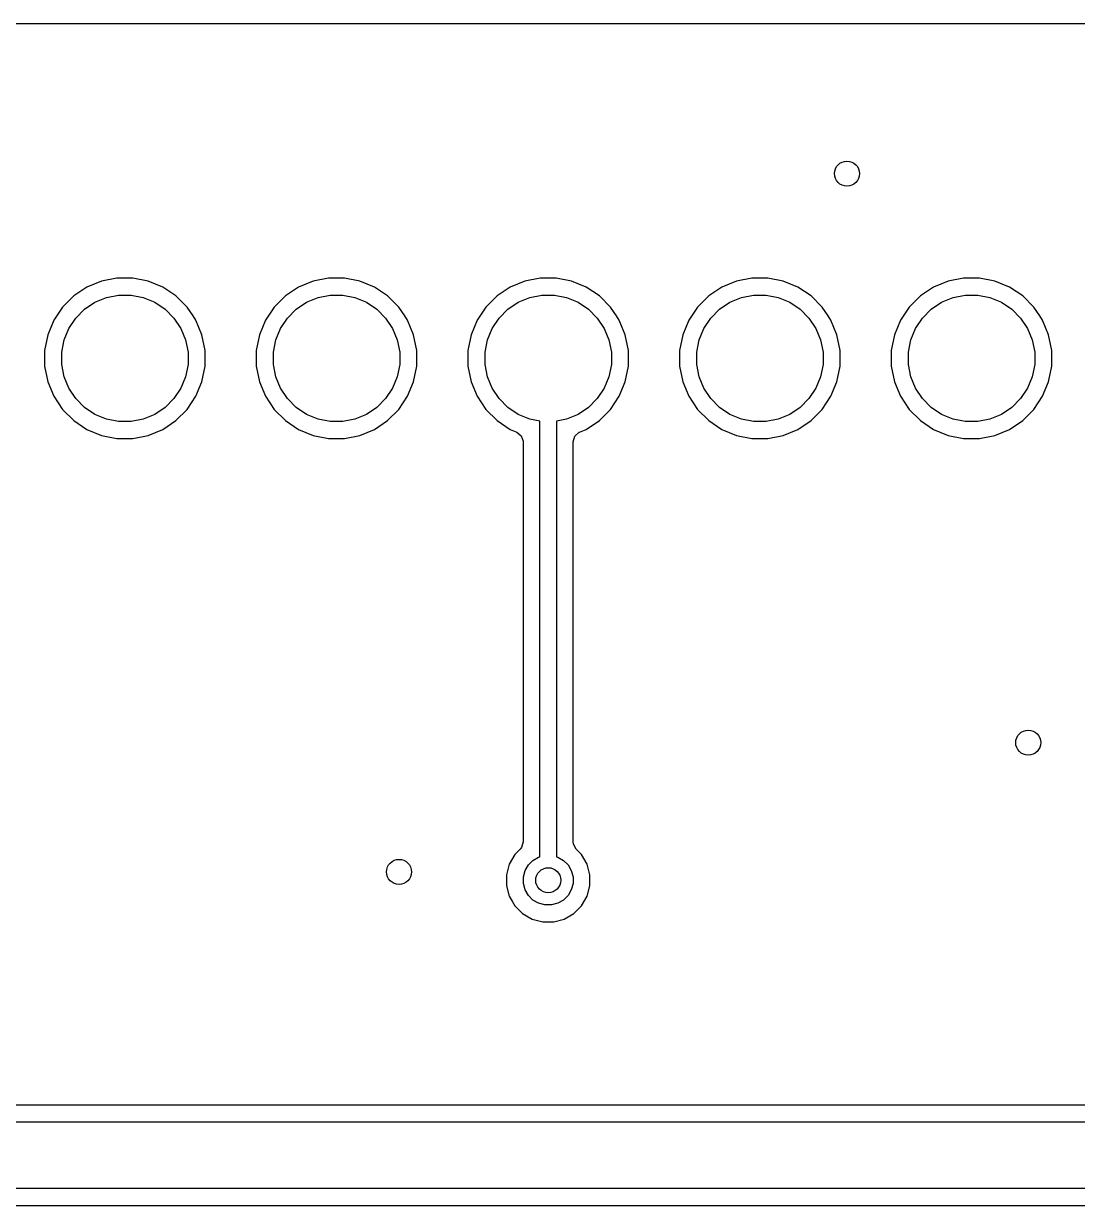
# Model space of a CAD drawing. Header units: inches. Extents: x 2.9 to 6.6, y -4.54 to -2.01.
# Drawn here: x 5.226 to 5.724, y -2.567 to -2.009 of the extents above; entities that cross this region are included whole.
import ezdxf

# ---------------------------------------------------------------- set-up
doc = ezdxf.new("R2010")
doc.units = ezdxf.units.IN
doc.header["$MEASUREMENT"] = 0
doc.layers.add('BLACK', color=7, linetype='CONTINUOUS')

msp = doc.modelspace()

# ---------------------------------------------------------------- linework, layer by layer
at = {"layer": 'BLACK', "linetype": 'CONTINUOUS'}
for p, q in [((2.91834, -2.00888), (6.59426, -2.00888)), ((5.26296, -2.13049), (5.25607, -2.13335)), ((5.27028, -2.12904), (5.26296, -2.13049)), ((5.26296, -2.13049), (5.26296, -2.13049)), ((5.27775, -2.12904), (5.27028, -2.12904)), ((5.27028, -2.12904), (5.27028, -2.12904)), ((5.28507, -2.13049), (5.27775, -2.12904)), ((5.27775, -2.12904), (5.27775, -2.12904)), ((5.29197, -2.13335), (5.28507, -2.13049)), ((5.28507, -2.13049), (5.28507, -2.13049)), ((5.36296, -2.13049), (5.35607, -2.13335)), ((5.37028, -2.12904), (5.36296, -2.13049)), ((5.36296, -2.13049), (5.36296, -2.13049)), ((5.37775, -2.12904), (5.37028, -2.12904)), ((5.37028, -2.12904), (5.37028, -2.12904)), ((5.38507, -2.13049), (5.37775, -2.12904)), ((5.37775, -2.12904), (5.37775, -2.12904)), ((5.39197, -2.13335), (5.38507, -2.13049)), ((5.38507, -2.13049), (5.38507, -2.13049)), ((5.46296, -2.13049), (5.45607, -2.13335)), ((5.47028, -2.12904), (5.46296, -2.13049)), ((5.46296, -2.13049), (5.46296, -2.13049)), ((5.47775, -2.12904), (5.47028, -2.12904)), ((5.47028, -2.12904), (5.47028, -2.12904)), ((5.48507, -2.13049), (5.47775, -2.12904)), ((5.47775, -2.12904), (5.47775, -2.12904)), ((5.49197, -2.13335), (5.48507, -2.13049)), ((5.48507, -2.13049), (5.48507, -2.13049)), ((5.56296, -2.13049), (5.55607, -2.13335)), ((5.57028, -2.12904), (5.56296, -2.13049)), ((5.56296, -2.13049), (5.56296, -2.13049)), ((5.57775, -2.12904), (5.57028, -2.12904)), ((5.57028, -2.12904), (5.57028, -2.12904)), ((5.58507, -2.13049), (5.57775, -2.12904)), ((5.57775, -2.12904), (5.57775, -2.12904)), ((5.59197, -2.13335), (5.58507, -2.13049)), ((5.58507, -2.13049), (5.58507, -2.13049)), ((5.66296, -2.13049), (5.65607, -2.13335)), ((5.67028, -2.12904), (5.66296, -2.13049)), ((5.66296, -2.13049), (5.66296, -2.13049)), ((5.67775, -2.12904), (5.67028, -2.12904)), ((5.67028, -2.12904), (5.67028, -2.12904)), ((5.68507, -2.13049), (5.67775, -2.12904)), ((5.67775, -2.12904), (5.67775, -2.12904)), ((5.69197, -2.13335), (5.68507, -2.13049)), ((5.68507, -2.13049), (5.68507, -2.13049)), ((5.25607, -2.13335), (5.24986, -2.1375)), ((5.26531, -2.13822), (5.27108, -2.13707)), ((5.27108, -2.13707), (5.27696, -2.13707)), ((5.27696, -2.13707), (5.28272, -2.13822)), ((5.29817, -2.1375), (5.29197, -2.13335)), ((5.35607, -2.13335), (5.34986, -2.1375)), ((5.36531, -2.13822), (5.37108, -2.13707)), ((5.37108, -2.13707), (5.37696, -2.13707)), ((5.37696, -2.13707), (5.38272, -2.13822)), ((5.39817, -2.1375), (5.39197, -2.13335)), ((5.45607, -2.13335), (5.44986, -2.1375)), ((5.46531, -2.13822), (5.47108, -2.13707)), ((5.47108, -2.13707), (5.47696, -2.13707)), ((5.47696, -2.13707), (5.48272, -2.13822)), ((5.49817, -2.1375), (5.49197, -2.13335)), ((5.55607, -2.13335), (5.54986, -2.1375)), ((5.56531, -2.13822), (5.57108, -2.13707)), ((5.57108, -2.13707), (5.57696, -2.13707)), ((5.57696, -2.13707), (5.58272, -2.13822)), ((5.59817, -2.1375), (5.59197, -2.13335)), ((5.65607, -2.13335), (5.64986, -2.1375)), ((5.66531, -2.13822), (5.67108, -2.13707)), ((5.67108, -2.13707), (5.67696, -2.13707)), ((5.67696, -2.13707), (5.68272, -2.13822)), ((5.69817, -2.1375), (5.69197, -2.13335)), ((5.24458, -2.14277), (5.24043, -2.14898)), ((5.24986, -2.1375), (5.24458, -2.14277)), ((5.25498, -2.14374), (5.25987, -2.14047)), ((5.25987, -2.14047), (5.26531, -2.13822)), ((5.28272, -2.13822), (5.28816, -2.14047)), ((5.28816, -2.14047), (5.29305, -2.14374)), ((5.30345, -2.14277), (5.29817, -2.1375)), ((5.30621, -2.1469), (5.30345, -2.14277)), ((5.34458, -2.14277), (5.34043, -2.14898)), ((5.34986, -2.1375), (5.34458, -2.14277)), ((5.35498, -2.14374), (5.35987, -2.14047)), ((5.35987, -2.14047), (5.36531, -2.13822)), ((5.38272, -2.13822), (5.38816, -2.14047)), ((5.38816, -2.14047), (5.39305, -2.14374)), ((5.40345, -2.14277), (5.39817, -2.1375)), ((5.40621, -2.1469), (5.40345, -2.14277)), ((5.44458, -2.14277), (5.44043, -2.14898)), ((5.44986, -2.1375), (5.44458, -2.14277)), ((5.45498, -2.14374), (5.45987, -2.14047)), ((5.45987, -2.14047), (5.46531, -2.13822)), ((5.48272, -2.13822), (5.48816, -2.14047)), ((5.48816, -2.14047), (5.49305, -2.14374)), ((5.50345, -2.14277), (5.49817, -2.1375)), ((5.50621, -2.1469), (5.50345, -2.14277)), ((5.54458, -2.14277), (5.54043, -2.14898)), ((5.54986, -2.1375), (5.54458, -2.14277)), ((5.55498, -2.14374), (5.55987, -2.14047)), ((5.55987, -2.14047), (5.56531, -2.13822)), ((5.58272, -2.13822), (5.58816, -2.14047)), ((5.58816, -2.14047), (5.59305, -2.14374)), ((5.60345, -2.14277), (5.59817, -2.1375)), ((5.60621, -2.1469), (5.60345, -2.14277)), ((5.64458, -2.14277), (5.64043, -2.14898)), ((5.64986, -2.1375), (5.64458, -2.14277)), ((5.65498, -2.14374), (5.65987, -2.14047)), ((5.65987, -2.14047), (5.66531, -2.13822)), ((5.68272, -2.13822), (5.68816, -2.14047)), ((5.68816, -2.14047), (5.69305, -2.14374)), ((5.70345, -2.14277), (5.69817, -2.1375)), ((5.70621, -2.1469), (5.70345, -2.14277)), ((5.24756, -2.15279), (5.25083, -2.1479)), ((5.25083, -2.1479), (5.25498, -2.14374)), ((5.29305, -2.14374), (5.29721, -2.1479)), ((5.29721, -2.1479), (5.30047, -2.15279)), ((5.3076, -2.14898), (5.30621, -2.1469)), ((5.34756, -2.15279), (5.35083, -2.1479)), ((5.35083, -2.1479), (5.35498, -2.14374)), ((5.39305, -2.14374), (5.39721, -2.1479)), ((5.39721, -2.1479), (5.40047, -2.15279)), ((5.4076, -2.14898), (5.40621, -2.1469)), ((5.44756, -2.15279), (5.45083, -2.1479)), ((5.45083, -2.1479), (5.45498, -2.14374)), ((5.49305, -2.14374), (5.49721, -2.1479)), ((5.49721, -2.1479), (5.50047, -2.15279)), ((5.5076, -2.14898), (5.50621, -2.1469)), ((5.54756, -2.15279), (5.55083, -2.1479)), ((5.55083, -2.1479), (5.55498, -2.14374)), ((5.59305, -2.14374), (5.59721, -2.1479)), ((5.59721, -2.1479), (5.60047, -2.15279)), ((5.6076, -2.14898), (5.60621, -2.1469)), ((5.64756, -2.15279), (5.65083, -2.1479)), ((5.65083, -2.1479), (5.65498, -2.14374)), ((5.69305, -2.14374), (5.69721, -2.1479)), ((5.69721, -2.1479), (5.70047, -2.15279)), ((5.7076, -2.14898), (5.70621, -2.1469)), ((5.24043, -2.14898), (5.23758, -2.15588)), ((5.24531, -2.15822), (5.24756, -2.15279)), ((5.30047, -2.15279), (5.30272, -2.15822)), ((5.31045, -2.15588), (5.3076, -2.14898)), ((5.34043, -2.14898), (5.33758, -2.15588)), ((5.34531, -2.15822), (5.34756, -2.15279)), ((5.40047, -2.15279), (5.40272, -2.15822)), ((5.41045, -2.15588), (5.4076, -2.14898)), ((5.44043, -2.14898), (5.43758, -2.15588)), ((5.44531, -2.15822), (5.44756, -2.15279)), ((5.50047, -2.15279), (5.50272, -2.15822)), ((5.51045, -2.15588), (5.5076, -2.14898)), ((5.54043, -2.14898), (5.53758, -2.15588)), ((5.54531, -2.15822), (5.54756, -2.15279)), ((5.60047, -2.15279), (5.60272, -2.15822)), ((5.61045, -2.15588), (5.6076, -2.14898)), ((5.64043, -2.14898), (5.63758, -2.15588)), ((5.64531, -2.15822), (5.64756, -2.15279)), ((5.70047, -2.15279), (5.70272, -2.15822)), ((5.71045, -2.15588), (5.7076, -2.14898)), ((5.23758, -2.15588), (5.23612, -2.1632)), ((5.23758, -2.15588), (5.23758, -2.15588)), ((5.24416, -2.16399), (5.24531, -2.15822)), ((5.30272, -2.15822), (5.30387, -2.16399)), ((5.31191, -2.1632), (5.31045, -2.15588)), ((5.31045, -2.15588), (5.31045, -2.15588)), ((5.33758, -2.15588), (5.33612, -2.1632)), ((5.33758, -2.15588), (5.33758, -2.15588)), ((5.34416, -2.16399), (5.34531, -2.15822)), ((5.40272, -2.15822), (5.40387, -2.16399)), ((5.41191, -2.1632), (5.41045, -2.15588)), ((5.41045, -2.15588), (5.41045, -2.15588)), ((5.43758, -2.15588), (5.43612, -2.1632)), ((5.43758, -2.15588), (5.43758, -2.15588)), ((5.44416, -2.16399), (5.44531, -2.15822)), ((5.50272, -2.15822), (5.50387, -2.16399)), ((5.51191, -2.1632), (5.51045, -2.15588)), ((5.51045, -2.15588), (5.51045, -2.15588)), ((5.53758, -2.15588), (5.53612, -2.1632)), ((5.53758, -2.15588), (5.53758, -2.15588)), ((5.54416, -2.16399), (5.54531, -2.15822)), ((5.60272, -2.15822), (5.60387, -2.16399)), ((5.61191, -2.1632), (5.61045, -2.15588)), ((5.61045, -2.15588), (5.61045, -2.15588)), ((5.63758, -2.15588), (5.63612, -2.1632)), ((5.63758, -2.15588), (5.63758, -2.15588)), ((5.64416, -2.16399), (5.64531, -2.15822)), ((5.70272, -2.15822), (5.70387, -2.16399)), ((5.71191, -2.1632), (5.71045, -2.15588)), ((5.71045, -2.15588), (5.71045, -2.15588)), ((5.23612, -2.1632), (5.23612, -2.17066)), ((5.24416, -2.16987), (5.24416, -2.16399)), ((5.30387, -2.16399), (5.30387, -2.16987)), ((5.31191, -2.17066), (5.31191, -2.1632)), ((5.31191, -2.1632), (5.31191, -2.1632)), ((5.31191, -2.1632), (5.31191, -2.1632)), ((5.33612, -2.1632), (5.33612, -2.17066)), ((5.34416, -2.16987), (5.34416, -2.16399)), ((5.40387, -2.16399), (5.40387, -2.16987)), ((5.41191, -2.17066), (5.41191, -2.1632)), ((5.41191, -2.1632), (5.41191, -2.1632)), ((5.41191, -2.1632), (5.41191, -2.1632)), ((5.43612, -2.1632), (5.43612, -2.17066)), ((5.44416, -2.16987), (5.44416, -2.16399)), ((5.50387, -2.16399), (5.50387, -2.16987)), ((5.51191, -2.17066), (5.51191, -2.1632)), ((5.51191, -2.1632), (5.51191, -2.1632)), ((5.51191, -2.1632), (5.51191, -2.1632)), ((5.53612, -2.1632), (5.53612, -2.17066)), ((5.54416, -2.16987), (5.54416, -2.16399)), ((5.60387, -2.16399), (5.60387, -2.16987)), ((5.61191, -2.17066), (5.61191, -2.1632)), ((5.61191, -2.1632), (5.61191, -2.1632)), ((5.61191, -2.1632), (5.61191, -2.1632)), ((5.63612, -2.1632), (5.63612, -2.17066)), ((5.64416, -2.16987), (5.64416, -2.16399)), ((5.70387, -2.16399), (5.70387, -2.16987)), ((5.71191, -2.17066), (5.71191, -2.1632)), ((5.71191, -2.1632), (5.71191, -2.1632)), ((5.71191, -2.1632), (5.71191, -2.1632)), ((5.23612, -2.17066), (5.23758, -2.17798)), ((5.24531, -2.17564), (5.24416, -2.16987)), ((5.30387, -2.16987), (5.30272, -2.17564)), ((5.31045, -2.17798), (5.31191, -2.17066)), ((5.33612, -2.17066), (5.33758, -2.17798)), ((5.34531, -2.17564), (5.34416, -2.16987)), ((5.40387, -2.16987), (5.40272, -2.17564)), ((5.41045, -2.17798), (5.41191, -2.17066)), ((5.43612, -2.17066), (5.43758, -2.17798)), ((5.44531, -2.17564), (5.44416, -2.16987)), ((5.50387, -2.16987), (5.50272, -2.17564)), ((5.51045, -2.17798), (5.51191, -2.17066)), ((5.53612, -2.17066), (5.53758, -2.17798)), ((5.54531, -2.17564), (5.54416, -2.16987)), ((5.60387, -2.16987), (5.60272, -2.17564)), ((5.61045, -2.17798), (5.61191, -2.17066)), ((5.63612, -2.17066), (5.63758, -2.17798)), ((5.64531, -2.17564), (5.64416, -2.16987)), ((5.70387, -2.16987), (5.70272, -2.17564)), ((5.71045, -2.17798), (5.71191, -2.17066)), ((5.24756, -2.18107), (5.24531, -2.17564)), ((5.30272, -2.17564), (5.30047, -2.18107)), ((5.34756, -2.18107), (5.34531, -2.17564)), ((5.40272, -2.17564), (5.40047, -2.18107)), ((5.44756, -2.18107), (5.44531, -2.17564)), ((5.50272, -2.17564), (5.50047, -2.18107)), ((5.54756, -2.18107), (5.54531, -2.17564)), ((5.60272, -2.17564), (5.60047, -2.18107)), ((5.64756, -2.18107), (5.64531, -2.17564)), ((5.70272, -2.17564), (5.70047, -2.18107)), ((5.23758, -2.17798), (5.23758, -2.17798)), ((5.23758, -2.17798), (5.24043, -2.18488)), ((5.25083, -2.18596), (5.24756, -2.18107)), ((5.30047, -2.18107), (5.29721, -2.18596)), ((5.3076, -2.18488), (5.31045, -2.17798)), ((5.33758, -2.17798), (5.33758, -2.17798)), ((5.33758, -2.17798), (5.34043, -2.18488)), ((5.35083, -2.18596), (5.34756, -2.18107)), ((5.40047, -2.18107), (5.39721, -2.18596)), ((5.4076, -2.18488), (5.41045, -2.17798)), ((5.43758, -2.17798), (5.43758, -2.17798)), ((5.43758, -2.17798), (5.44043, -2.18488)), ((5.45083, -2.18596), (5.44756, -2.18107)), ((5.50047, -2.18107), (5.49721, -2.18596)), ((5.5076, -2.18488), (5.51045, -2.17798)), ((5.53758, -2.17798), (5.53758, -2.17798)), ((5.53758, -2.17798), (5.54043, -2.18488)), ((5.55083, -2.18596), (5.54756, -2.18107)), ((5.60047, -2.18107), (5.59721, -2.18596)), ((5.6076, -2.18488), (5.61045, -2.17798)), ((5.63758, -2.17798), (5.63758, -2.17798)), ((5.63758, -2.17798), (5.64043, -2.18488)), ((5.65083, -2.18596), (5.64756, -2.18107)), ((5.70047, -2.18107), (5.69721, -2.18596)), ((5.7076, -2.18488), (5.71045, -2.17798)), ((5.24043, -2.18488), (5.24458, -2.19108)), ((5.25498, -2.19012), (5.25083, -2.18596)), ((5.29721, -2.18596), (5.29305, -2.19012)), ((5.30345, -2.19108), (5.3076, -2.18488)), ((5.34043, -2.18488), (5.34458, -2.19108)), ((5.35498, -2.19012), (5.35083, -2.18596)), ((5.39721, -2.18596), (5.39305, -2.19012)), ((5.40345, -2.19108), (5.4076, -2.18488)), ((5.44043, -2.18488), (5.44458, -2.19108)), ((5.45498, -2.19012), (5.45083, -2.18596)), ((5.49721, -2.18596), (5.49305, -2.19012)), ((5.50345, -2.19108), (5.5076, -2.18488)), ((5.54043, -2.18488), (5.54458, -2.19108)), ((5.55498, -2.19012), (5.55083, -2.18596)), ((5.59721, -2.18596), (5.59305, -2.19012)), ((5.60345, -2.19108), (5.6076, -2.18488)), ((5.64043, -2.18488), (5.64458, -2.19108)), ((5.65498, -2.19012), (5.65083, -2.18596)), ((5.69721, -2.18596), (5.69305, -2.19012)), ((5.70345, -2.19108), (5.7076, -2.18488)), ((5.24458, -2.19108), (5.24986, -2.19636)), ((5.25987, -2.19339), (5.25498, -2.19012)), ((5.29305, -2.19012), (5.28816, -2.19339)), ((5.29817, -2.19636), (5.30345, -2.19108)), ((5.34458, -2.19108), (5.34986, -2.19636)), ((5.35987, -2.19339), (5.35498, -2.19012)), ((5.39305, -2.19012), (5.38816, -2.19339)), ((5.39817, -2.19636), (5.40345, -2.19108)), ((5.44458, -2.19108), (5.44986, -2.19636)), ((5.45987, -2.19339), (5.45498, -2.19012)), ((5.49305, -2.19012), (5.48816, -2.19339)), ((5.49817, -2.19636), (5.50345, -2.19108)), ((5.54458, -2.19108), (5.54986, -2.19636)), ((5.55987, -2.19339), (5.55498, -2.19012)), ((5.59305, -2.19012), (5.58816, -2.19339)), ((5.59817, -2.19636), (5.60345, -2.19108)), ((5.64458, -2.19108), (5.64986, -2.19636)), ((5.65987, -2.19339), (5.65498, -2.19012)), ((5.69305, -2.19012), (5.68816, -2.19339)), ((5.69817, -2.19636), (5.70345, -2.19108)), ((5.24986, -2.19636), (5.25399, -2.19912)), ((5.26531, -2.19564), (5.25987, -2.19339)), ((5.27108, -2.19678), (5.26531, -2.19564)), ((5.27696, -2.19678), (5.27108, -2.19678)), ((5.28272, -2.19564), (5.27696, -2.19678)), ((5.28816, -2.19339), (5.28272, -2.19564)), ((5.29197, -2.20051), (5.29817, -2.19636)), ((5.34986, -2.19636), (5.35399, -2.19912)), ((5.36531, -2.19564), (5.35987, -2.19339)), ((5.37108, -2.19678), (5.36531, -2.19564)), ((5.37696, -2.19678), (5.37108, -2.19678)), ((5.38272, -2.19564), (5.37696, -2.19678)), ((5.38816, -2.19339), (5.38272, -2.19564)), ((5.39197, -2.20051), (5.39817, -2.19636)), ((5.44986, -2.19636), (5.44986, -2.19636)), ((5.44986, -2.19636), (5.45607, -2.20051)), ((5.46531, -2.19564), (5.45987, -2.19339)), ((5.47008, -2.19659), (5.46531, -2.19564)), ((5.47008, -2.40232), (5.47008, -2.19659)), ((5.48272, -2.19564), (5.47795, -2.19659)), ((5.47795, -2.19659), (5.47795, -2.40232)), ((5.48816, -2.19339), (5.48272, -2.19564)), ((5.49197, -2.20051), (5.49817, -2.19636)), ((5.54986, -2.19636), (5.55399, -2.19912)), ((5.56531, -2.19564), (5.55987, -2.19339)), ((5.57108, -2.19678), (5.56531, -2.19564)), ((5.57696, -2.19678), (5.57108, -2.19678)), ((5.58272, -2.19564), (5.57696, -2.19678)), ((5.58816, -2.19339), (5.58272, -2.19564)), ((5.59197, -2.20051), (5.59817, -2.19636)), ((5.64986, -2.19636), (5.65399, -2.19912)), ((5.66531, -2.19564), (5.65987, -2.19339)), ((5.67108, -2.19678), (5.66531, -2.19564)), ((5.67696, -2.19678), (5.67108, -2.19678)), ((5.68272, -2.19564), (5.67696, -2.19678)), ((5.68816, -2.19339), (5.68272, -2.19564)), ((5.69197, -2.20051), (5.69817, -2.19636)), ((5.25399, -2.19912), (5.25607, -2.20051)), ((5.25607, -2.20051), (5.26296, -2.20337)), ((5.26296, -2.20337), (5.27028, -2.20482)), ((5.27775, -2.20482), (5.28507, -2.20337)), ((5.28507, -2.20337), (5.29197, -2.20051)), ((5.35399, -2.19912), (5.35607, -2.20051)), ((5.35607, -2.20051), (5.36296, -2.20337)), ((5.36296, -2.20337), (5.37028, -2.20482)), ((5.37775, -2.20482), (5.38507, -2.20337)), ((5.38507, -2.20337), (5.39197, -2.20051)), ((5.45607, -2.20051), (5.45607, -2.20051)), ((5.45607, -2.20051), (5.45917, -2.2018)), ((5.45917, -2.2018), (5.46131, -2.20352)), ((5.46131, -2.20352), (5.46218, -2.20613)), ((5.48585, -2.20631), (5.48662, -2.20367)), ((5.48662, -2.20367), (5.4887, -2.20187)), ((5.4887, -2.20187), (5.48886, -2.2018)), ((5.48886, -2.2018), (5.49196, -2.20051)), ((5.49196, -2.20051), (5.49196, -2.20051)), ((5.49196, -2.20051), (5.49197, -2.20051)), ((5.55399, -2.19912), (5.55607, -2.20051)), ((5.55607, -2.20051), (5.56296, -2.20337)), ((5.56296, -2.20337), (5.57028, -2.20482)), ((5.57775, -2.20482), (5.58507, -2.20337)), ((5.58507, -2.20337), (5.59197, -2.20051)), ((5.65399, -2.19912), (5.65607, -2.20051)), ((5.65607, -2.20051), (5.66296, -2.20337)), ((5.66296, -2.20337), (5.67028, -2.20482)), ((5.67775, -2.20482), (5.68507, -2.20337)), ((5.68507, -2.20337), (5.69197, -2.20051)), ((5.27028, -2.20482), (5.27028, -2.20482)), ((5.27028, -2.20482), (5.27028, -2.20482)), ((5.27028, -2.20482), (5.27775, -2.20482)), ((5.27775, -2.20482), (5.27775, -2.20482)), ((5.37028, -2.20482), (5.37028, -2.20482)), ((5.37028, -2.20482), (5.37028, -2.20482)), ((5.37028, -2.20482), (5.37775, -2.20482)), ((5.37775, -2.20482), (5.37775, -2.20482)), ((5.46218, -2.20613), (5.46219, -2.20631)), ((5.46219, -2.20631), (5.46219, -2.39533)), ((5.48585, -2.39533), (5.48585, -2.20631)), ((5.57028, -2.20482), (5.57028, -2.20482)), ((5.57028, -2.20482), (5.57028, -2.20482)), ((5.57028, -2.20482), (5.57775, -2.20482)), ((5.57775, -2.20482), (5.57775, -2.20482)), ((5.67028, -2.20482), (5.67028, -2.20482)), ((5.67028, -2.20482), (5.67028, -2.20482)), ((5.67028, -2.20482), (5.67775, -2.20482)), ((5.67775, -2.20482), (5.67775, -2.20482)), ((5.46076, -2.39878), (5.45825, -2.40129)), ((5.46141, -2.39797), (5.46076, -2.39878)), ((5.46219, -2.39533), (5.46141, -2.39797)), ((5.48596, -2.39637), (5.48585, -2.39533)), ((5.48728, -2.39878), (5.48596, -2.39637)), ((5.48978, -2.40129), (5.48728, -2.39878)), ((5.45825, -2.40129), (5.45565, -2.40578)), ((5.46465, -2.4062), (5.46683, -2.40402)), ((5.46683, -2.40402), (5.4695, -2.40247)), ((5.4695, -2.40247), (5.47008, -2.40232)), ((5.47795, -2.40232), (5.47854, -2.40247)), ((5.47854, -2.40247), (5.48121, -2.40402)), ((5.48121, -2.40402), (5.48339, -2.4062)), ((5.49238, -2.40578), (5.48978, -2.40129)), ((5.45565, -2.40578), (5.45431, -2.41079)), ((5.45431, -2.41079), (5.45431, -2.41598)), ((5.46231, -2.41184), (5.4631, -2.40887)), ((5.4631, -2.40887), (5.46465, -2.4062)), ((5.48339, -2.4062), (5.48493, -2.40887)), ((5.48493, -2.40887), (5.48573, -2.41184)), ((5.49372, -2.41079), (5.49238, -2.40578)), ((5.49372, -2.41598), (5.49372, -2.41079)), ((5.45431, -2.41598), (5.45565, -2.42099)), ((5.46231, -2.41493), (5.46231, -2.41184)), ((5.4631, -2.41791), (5.46231, -2.41493)), ((5.48573, -2.41493), (5.48493, -2.41791)), ((5.48573, -2.41184), (5.48573, -2.41493)), ((5.49238, -2.42099), (5.49372, -2.41598)), ((5.45565, -2.42099), (5.45695, -2.42324)), ((5.46465, -2.42058), (5.4631, -2.41791)), ((5.46683, -2.42276), (5.46465, -2.42058)), ((5.48339, -2.42058), (5.48121, -2.42276)), ((5.48493, -2.41791), (5.48339, -2.42058)), ((5.48978, -2.42548), (5.49238, -2.42099)), ((5.45695, -2.42324), (5.45825, -2.42548)), ((5.45825, -2.42548), (5.46192, -2.42915)), ((5.4695, -2.4243), (5.46683, -2.42276)), ((5.47247, -2.4251), (5.4695, -2.4243)), ((5.47556, -2.4251), (5.47247, -2.4251)), ((5.47854, -2.4243), (5.47556, -2.4251)), ((5.48121, -2.42276), (5.47854, -2.4243)), ((5.48611, -2.42915), (5.48978, -2.42548)), ((5.46192, -2.42915), (5.46641, -2.43175)), ((5.46641, -2.43175), (5.47142, -2.43309)), ((5.47142, -2.43309), (5.47142, -2.43309)), ((5.47142, -2.43309), (5.47661, -2.43309)), ((5.47661, -2.43309), (5.48162, -2.43175)), ((5.47661, -2.43309), (5.47661, -2.43309)), ((5.48162, -2.43175), (5.48611, -2.42915)), ((6.24068, -2.51967), (4.00394, -2.51967)), ((3.99865, -2.52756), (6.24409, -2.52756)), ((6.23757, -2.55906), (3.99213, -2.55906)), ((3.99554, -2.56695), (6.23228, -2.56695))]:
    msp.add_line(p, q, dxfattribs=at)
at = {"layer": 'BLACK'}
for centre in [(5.61516, -2.07972), (5.70079, -2.34843), (5.40354, -2.40945), (5.47402, -2.41339)]:
    msp.add_circle(centre, 0.00591, dxfattribs=at)

doc.saveas('drawing.dxf')
